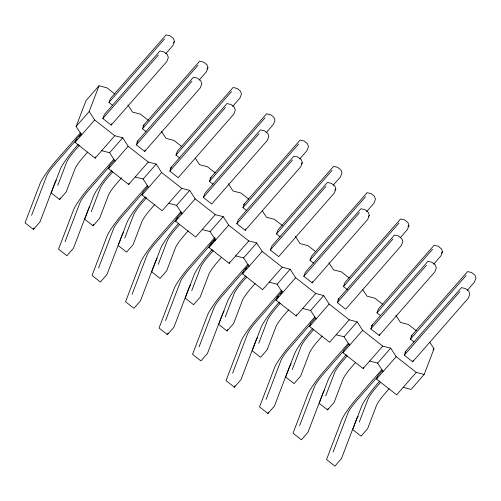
<?xml version="1.0" encoding="UTF-8"?>
<svg xmlns="http://www.w3.org/2000/svg" width="501" height="501" viewBox="0 0 501 501"><rect width="100%" height="100%" fill="white"/><g stroke="black" fill="none" stroke-linecap="round" stroke-linejoin="round"><path stroke-width="0.75" d="M31.588 215.38L46.618 176.026A10.734 1.378 -51.9 0 1 54.69 164.535L76.835 139.215M80.429 132.846L56.225 160.52A21.474 2.756 -51.9 0 0 40.074 183.504L25.05 222.857L33.423 229.427L33.98 227.974M81.594 134.907L76.121 126.44L85.934 100.739L99.01 85.784L106.938 87.832L114.854 94.05M57.747 185.47L66.639 162.18A10.734 1.378 -51.9 0 1 74.712 150.688L79.227 145.528M429.789 342.239L433.998 348.752L424.184 374.454L416.256 372.406L396.159 356.624L390.686 348.157L382.758 346.11L362.661 330.328L357.188 321.855L349.26 319.813L329.163 304.032L323.69 295.559L315.762 293.511L295.665 277.736L290.192 269.262L282.263 267.215L262.167 251.439L256.694 242.966L248.765 240.918L228.669 225.143L223.195 216.67L215.267 214.622L195.171 198.847L189.697 190.374L181.769 188.326L161.673 172.551L156.199 164.077L148.271 162.03L128.175 146.254L122.701 137.781L114.773 135.733L95.152 158.166L75.056 142.384L76.284 139.178L81.312 133.423M76.121 126.44L89.203 111.485L99.01 85.784M78.256 144.376L76.246 146.674A21.474 2.756 -51.9 0 0 60.101 169.657L51.208 192.948L59.581 199.517L60.139 198.064M102.837 118.537L104.371 114.516L159.957 50.964L163.971 51.897L167.321 54.528L168.33 57.534L166.795 61.548L111.209 125.106L102.837 118.537L158.422 54.978M112.556 105.291L108.968 102.473L110.502 98.459L166.088 34.901L170.102 35.834L173.452 38.464L174.461 41.477L172.933 45.491L165.725 53.726M95.152 158.166L95.641 156.882M65.086 241.676L80.116 202.323A10.734 1.378 -51.9 0 1 88.189 190.831L109.819 166.1M111.209 125.106L111.723 123.772M91.245 211.766L100.137 188.476A10.734 1.378 -51.9 0 1 108.216 176.985L112.725 171.824M148.271 162.03L128.651 184.462L108.554 168.687L109.782 165.474L114.309 160.295M111.754 170.678L109.744 172.97A21.474 2.756 -51.9 0 0 93.599 195.954L84.707 219.244L93.08 225.813L93.637 224.36M136.861 141.965L193.455 77.26L197.469 78.194L200.82 80.824L201.828 83.83L200.294 87.85L144.708 151.402L136.335 144.833L137.869 140.819M146.054 131.588L142.466 128.77L144 124.755M128.651 184.462L129.145 183.178M98.584 267.972L113.614 228.619A10.734 1.378 -51.9 0 1 121.687 217.127L142.804 192.985M144.708 151.402L145.221 150.068M124.743 238.063L133.635 214.772A10.734 1.378 -51.9 0 1 141.714 203.281L146.724 197.551M181.769 188.326L162.149 210.758L142.052 194.983L143.28 191.77L147.808 186.591M142.992 125.908L199.586 61.197L203.6 62.13L206.951 64.761L207.965 67.773L206.431 71.787L199.223 80.028M170.359 168.261L226.953 103.557L230.967 104.49L234.318 107.12L235.326 110.126L233.792 114.147L178.206 177.705L169.833 171.129L171.367 167.115M179.552 157.884L175.964 155.066L177.498 151.051L233.084 87.493L237.098 88.426L240.449 91.057L241.463 94.069L239.929 98.083L232.721 106.325M132.082 294.269L147.112 254.921A10.734 1.378 -51.9 0 1 155.185 243.423L177.842 217.515M158.247 264.359L167.14 241.069A10.734 1.378 -51.9 0 1 175.212 229.577L179.721 224.417M215.267 214.622L195.647 237.054L175.55 221.279L176.778 218.067L181.807 212.311M203.331 197.425L204.865 193.411L260.451 129.853L264.465 130.786L267.816 133.416L268.824 136.429L267.296 140.443L211.704 204.001L203.331 197.425L258.917 133.867M213.05 184.18L209.462 181.362L210.996 177.348M165.58 320.565L180.61 281.218A10.734 1.378 -51.9 0 1 188.683 269.72L212.374 242.634M214.935 237.443L190.217 265.705A21.474 2.756 -51.9 0 0 174.072 288.695L159.042 328.042L167.415 334.618L167.973 333.159M191.745 290.655L200.638 267.365A10.734 1.378 -51.9 0 1 208.71 255.873L213.219 250.713M248.765 240.918L229.145 263.351L209.049 247.575L210.276 244.363L215.305 238.608M236.829 223.722L238.363 219.707L293.949 156.149L297.963 157.082L301.314 159.713L302.322 162.725L300.794 166.739L245.202 230.297L236.829 223.722L292.415 160.163M246.548 210.476L242.96 207.658L244.494 203.644M229.145 263.351L229.64 262.067M199.085 346.861L214.109 307.514A10.734 1.378 -51.9 0 1 222.181 296.022L243.812 271.285M245.202 230.297L245.715 228.957M225.243 316.951L234.136 293.661A10.734 1.378 -51.9 0 1 242.208 282.169L246.717 277.009M282.263 267.215L262.643 289.647L242.547 273.872L243.774 270.659L248.803 264.91M245.747 275.863L243.743 278.155A21.474 2.756 -51.9 0 0 227.592 301.139L218.699 324.429L227.078 331.004L227.629 329.545M270.327 250.018L271.861 246.004L327.447 182.445L331.462 183.379L334.812 186.009L335.82 189.021L334.292 193.035L278.7 256.593L270.327 250.018L325.913 186.46M280.053 236.773L276.458 233.954L277.992 229.94L333.585 166.382L337.599 167.315L340.943 169.945L341.958 172.958L340.423 176.972L333.215 185.213M232.583 373.157L247.607 333.81A10.734 1.378 -51.9 0 1 255.679 322.318L278.337 296.404M281.931 290.035L257.213 318.304A21.474 2.756 -51.9 0 0 241.069 341.287L226.039 380.635L234.418 387.21L234.969 385.751M258.741 343.248L267.634 319.957A10.734 1.378 -51.9 0 1 275.707 308.466L280.216 303.305M315.762 293.511L296.141 315.943L276.045 300.168L277.272 296.955L282.301 291.206M303.825 276.314L305.36 272.3L360.945 208.742L364.96 209.675L368.31 212.305L369.325 215.317L367.79 219.332L312.198 282.89L303.825 276.314L359.411 212.756M313.551 263.069L309.956 260.257L311.49 256.236L367.083 192.678L371.097 193.618L374.441 196.242L375.456 199.254L373.921 203.268L366.713 211.51M296.141 315.943L296.636 314.659M266.081 399.454L281.105 360.106A10.734 1.378 -51.9 0 1 289.177 348.615L310.808 323.884M312.198 282.89L312.712 281.549M314.916 316.92L290.712 344.6A21.474 2.756 -51.9 0 0 274.567 367.584L259.537 406.931L267.916 413.507L268.473 412.047M292.24 369.544L301.132 346.26A10.734 1.378 -51.9 0 1 309.205 334.762L313.714 329.608M349.26 319.813L329.639 342.246L309.543 326.464L310.77 323.251L315.298 318.079M337.849 299.748L394.444 235.038L398.458 235.971L401.808 238.601L402.823 241.614L401.288 245.628L345.696 309.186L337.323 302.61L338.858 298.596M347.644 289.835L343.461 286.553L344.989 282.533L400.581 218.981L404.595 219.914L407.946 222.538L408.954 225.55L407.419 229.564L400.211 237.806M299.579 425.75L314.603 386.403A10.734 1.378 -51.9 0 1 322.675 374.911L343.792 350.769M325.738 395.84L334.63 372.556A10.734 1.378 -51.9 0 1 342.703 361.058L347.212 355.904M382.758 346.11L363.144 368.542L343.041 352.76L344.268 349.548L349.297 343.799M346.241 354.752L344.237 357.044A21.474 2.756 -51.9 0 0 328.092 380.034L319.2 403.318L327.573 409.893L328.13 408.44M371.347 326.045L427.942 261.334L431.956 262.267L435.306 264.897L436.321 267.91L434.787 271.924L379.201 335.482L370.821 328.906L372.356 324.892M380.547 315.668L376.959 312.849L378.487 308.835L434.079 245.277L438.093 246.21L441.444 248.84L442.452 251.846L440.918 255.867L433.709 264.102M363.144 368.542L363.632 367.252M333.077 452.046L348.101 412.699A10.734 1.378 -51.9 0 1 356.173 401.207L377.804 376.476M379.201 335.482L379.708 334.142M359.236 422.136L368.129 398.852A10.734 1.378 -51.9 0 1 376.201 387.361L380.716 382.2M416.256 372.406L396.642 394.838L376.539 379.057L377.767 375.844L382.294 370.671M404.846 352.341L461.44 287.63L465.454 288.563L468.804 291.194L469.819 294.206L468.285 298.22L412.699 361.778L404.32 355.203L405.854 351.188M414.045 341.964L410.457 339.146L411.985 335.131M412.699 361.778L413.206 360.438M79.408 136.272L80.442 135.095M108.968 102.473L164.553 38.915M75.056 142.384L94.67 119.952L89.203 111.485M173.434 42.654L174.461 41.477M87.6 152.104L83.091 157.264A10.734 1.378 -51.9 0 0 75.018 168.756L66.126 192.04L59.581 199.517M33.423 229.427L39.967 221.949L54.991 182.602A10.734 1.378 -51.9 0 1 56.25 180.203M101.69 150.688L109.619 152.736L122.701 137.781M113.927 159.143L89.723 186.817A21.474 2.756 -51.9 0 0 73.572 209.8L58.548 249.154L66.921 255.723L73.465 248.245L88.489 208.898A10.734 1.378 -51.9 0 1 89.748 206.5M142.466 128.77L198.052 65.211M108.554 168.687L128.175 146.254M136.335 144.833L191.921 81.275M206.932 68.95L207.965 67.773M121.599 177.824L116.589 183.56A10.734 1.378 -51.9 0 0 108.517 195.052L99.624 218.336L93.08 225.813M135.189 176.985L143.117 179.032L156.199 164.077M147.426 185.439L123.221 213.113A21.474 2.756 -51.9 0 0 107.07 236.096L92.046 275.45L100.419 282.019L106.963 274.542L121.987 235.194A10.734 1.378 -51.9 0 1 123.628 232.188M175.964 155.066L231.556 91.508M142.052 194.983L161.673 172.551M145.252 196.974L143.242 199.266A21.474 2.756 -51.9 0 0 127.097 222.25L118.205 245.54L126.578 252.116L133.122 244.638L142.015 221.348A10.734 1.378 -51.9 0 1 150.087 209.856L154.596 204.696M169.833 171.129L225.419 107.571M168.687 203.281L176.615 205.329L189.697 190.374M180.924 211.735L156.719 239.409A21.474 2.756 -51.9 0 0 140.574 262.399L125.544 301.746L133.917 308.322L140.462 300.844L155.485 261.491A10.734 1.378 -51.9 0 1 157.126 258.485M209.988 178.5L266.582 113.79L270.596 114.723L273.947 117.353L274.961 120.365L273.427 124.38L266.219 132.621M209.462 181.362L265.054 117.804M175.55 221.279L195.171 198.847M178.751 223.271L176.74 225.563A21.474 2.756 -51.9 0 0 160.596 248.546L151.703 271.836L160.082 278.412L166.62 270.935L175.513 247.644A10.734 1.378 -51.9 0 1 183.585 236.153L188.094 230.992M202.191 229.577L210.113 231.625L223.195 216.67M243.492 204.796L300.08 140.086L304.094 141.019L307.445 143.649L308.459 146.661L306.925 150.676L299.717 158.917M213.401 241.457L214.434 240.28M242.96 207.658L298.552 144.1M209.049 247.575L228.669 225.143M212.249 249.567L210.245 251.859A21.474 2.756 -51.9 0 0 194.094 274.842L185.201 298.133L193.58 304.708L200.118 297.231L209.011 273.941A10.734 1.378 -51.9 0 1 217.083 262.449L221.592 257.289M301.295 163.902L302.322 162.725M167.415 334.618L173.96 327.14L188.983 287.787A10.734 1.378 -51.9 0 1 190.624 284.781M235.689 255.873L243.611 257.921L256.694 242.966M247.92 264.328L223.715 292.002A21.474 2.756 -51.9 0 0 207.571 314.991L192.541 354.339L200.92 360.914L207.458 353.437L222.482 314.083A10.734 1.378 -51.9 0 1 224.122 311.077M245.358 269.519L246.899 267.753M276.458 233.954L332.05 170.396M242.547 273.872L262.167 251.439M334.793 190.198L335.82 189.021M255.097 283.585L250.581 288.745A10.734 1.378 -51.9 0 0 242.509 300.237L233.616 323.527L227.078 331.004M269.187 282.169L277.109 284.217L290.192 269.262M280.397 294.049L281.944 292.283M309.956 260.257L365.548 196.699M276.045 300.168L295.665 277.736M279.245 302.159L277.241 304.451A21.474 2.756 -51.9 0 0 261.09 327.435L252.197 350.725L260.576 357.301L267.114 349.823L276.007 326.533A10.734 1.378 -51.9 0 1 284.08 315.041L288.595 309.881M368.291 216.495L369.325 215.317M234.418 387.21L240.956 379.733L255.98 340.386A10.734 1.378 -51.9 0 1 257.627 337.373M302.685 308.466L310.607 310.514L323.69 295.559M343.461 286.553L399.047 222.995M309.543 326.464L329.163 304.032M312.743 328.456L310.739 330.748A21.474 2.756 -51.9 0 0 294.588 353.737L285.695 377.021L294.074 383.597L300.613 376.119L309.505 352.829A10.734 1.378 -51.9 0 1 317.578 341.338L322.093 336.177M337.323 302.61L392.909 239.052M407.927 226.728L408.954 225.55M267.916 413.507L274.454 406.029L289.478 366.682A10.734 1.378 -51.9 0 1 291.125 363.67M336.184 334.768L344.106 336.81L357.188 321.855M348.414 343.216L324.21 370.897A21.474 2.756 -51.9 0 0 308.065 393.88L293.035 433.227L301.414 439.803L307.952 432.325L322.976 392.978A10.734 1.378 -51.9 0 1 324.241 390.58M376.959 312.849L432.545 249.291M343.041 352.76L362.661 330.328M370.821 328.906L426.414 265.348M441.425 253.024L442.452 251.846M355.591 362.473L351.076 367.634A10.734 1.378 -51.9 0 0 343.003 379.125L334.111 402.416L327.573 409.893M369.682 361.064L377.604 363.106L390.686 348.157M381.912 369.513L357.708 397.193A21.474 2.756 -51.9 0 0 341.563 420.176L326.539 459.523L334.912 466.099L341.45 458.622L356.474 419.274A10.734 1.378 -51.9 0 1 358.121 416.262M410.983 336.277L467.577 271.573L471.591 272.506L474.942 275.137L475.95 278.143L474.416 282.163L467.214 290.398M410.457 339.146L466.043 275.588M376.539 379.057L396.159 356.624M379.739 381.048L377.735 383.34A21.474 2.756 -51.9 0 0 361.59 406.33L352.698 429.614L361.071 436.189L367.609 428.712L376.502 405.422A10.734 1.378 -51.9 0 1 384.574 393.93L389.089 388.77M404.32 355.203L459.912 291.645M432.989 349.905L433.998 348.752M424.184 374.454L411.108 389.409L403.18 387.361M148.352 120.346L140.437 114.128L132.514 112.08L127.88 104.916M181.857 146.643L173.935 140.424L166.013 138.382L161.378 131.212M215.355 172.939L207.433 166.727L199.511 164.679L195.296 158.159M248.853 199.235L240.931 193.023L233.009 190.975L228.375 183.804M282.351 225.531L274.429 219.319L266.507 217.271L262.292 210.752M315.849 251.828L307.927 245.615L300.005 243.567L295.371 236.397M349.347 278.124L341.432 271.911L333.503 269.864L328.869 262.693M382.845 304.42L374.93 298.208L367.001 296.16L362.793 289.647M416.344 330.723L408.428 324.504L400.499 322.456L395.865 315.292M94.67 119.952L114.773 135.733M377.604 363.106L383.077 371.579M344.106 336.81L349.579 345.283M310.607 310.514L316.081 318.987M277.109 284.217L282.583 292.69M243.611 257.921L249.085 266.394M210.113 231.625L215.587 240.098M176.615 205.329L182.088 213.802M143.117 179.032L148.59 187.506M109.619 152.736L115.092 161.209"/></g></svg>
